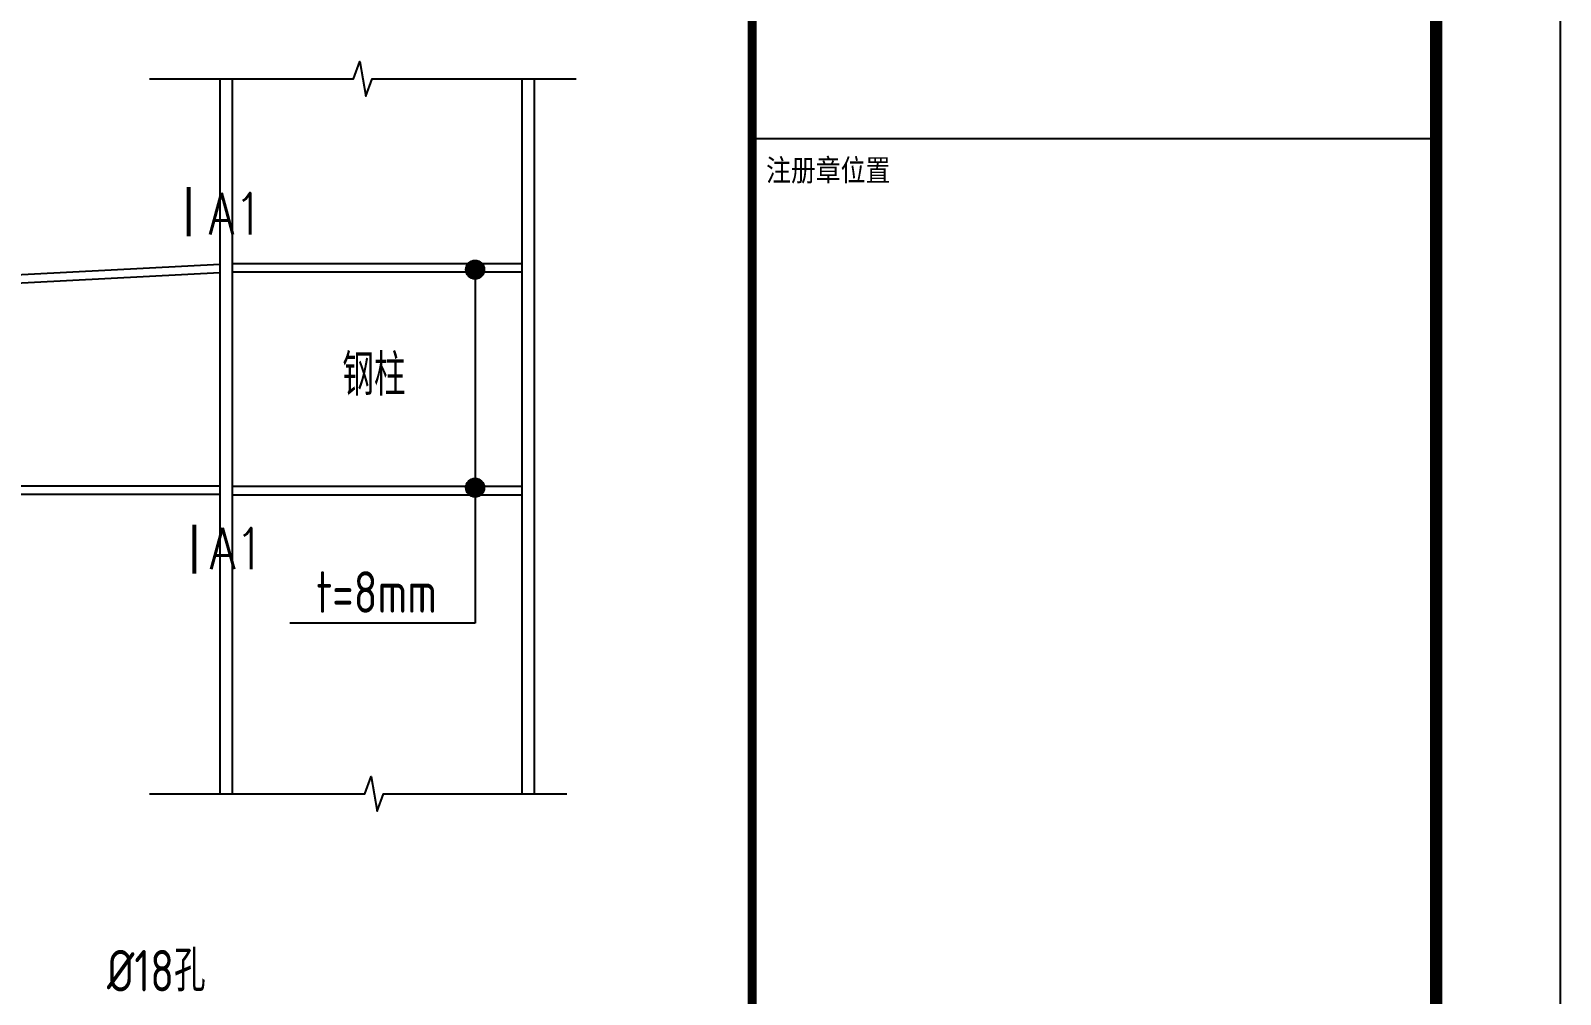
# Model space of a CAD drawing. Extents: x 9834882 to 10005569, y 1691670 to 2510806.
# Drawn here: x 9987114 to 10005569, y 1963813 to 1975445 of the extents above; entities that cross this region are included whole.
import ezdxf
from ezdxf.enums import TextEntityAlignment as Align

# ---------------------------------------------------------------- set-up
doc = ezdxf.new("R2010")
doc.units = 0
doc.header["$LTSCALE"] = 1000
doc.header["$MEASUREMENT"] = 0
doc.layers.get('0').update_dxf_attribs({"linetype": 'CONTINUOUS'})
for name, color, linetype in [('AXIS', 3, 'CONTINUOUS'), ('DIM_SYMB', 3, 'CONTINUOUS'), ('PP-PM-TK', 7, 'CONTINUOUS'), ('PUB_DIM', 3, 'CONTINUOUS'), ('PUB_TEXT', 7, 'CONTINUOUS'), ('PUB_TITLE', 4, 'CONTINUOUS'), ('柱', 2, 'CONTINUOUS'), ('梁', 4, 'CONTINUOUS')]:
    doc.layers.add(name, color=color, linetype=linetype)
doc.styles.add('DIM_FONT', font='SIMPLEX.shx', dxfattribs={"width": 0.8})
doc.styles.add('TQ', font='txt.shx', dxfattribs={"width": 0.8, "bigfont": 'hztxt.shx'})
doc.styles.add('TSSD_REIN', font='atssdeng.shx', dxfattribs={"width": 0.7, "bigfont": 'atssdchn.shx'})

# ---------------------------------------------------------------- blocks, each defined once
blk = doc.blocks.new('A2 TK 2019')
at = {"layer": 'PP-PM-TK', "color": 4}
blk.add_line((7035935, 2005667), (7041435, 2005667), dxfattribs=at)
at = {"layer": 'PP-PM-TK', "color": 4, "const_width": 70}
blk.add_lwpolyline([(7035935, 2015184), (7041435, 2015184), (7041435, 1975184), (7035935, 1975184)], close=True, dxfattribs=at)
at = {"layer": 'PUB_TEXT', "color": 2, "style": 'TQ'}
blk.add_text('注册章位置', height=200, dxfattribs=at).set_placement((7036047, 2005304))

msp = doc.modelspace()

# ---------------------------------------------------------------- hatches: boundary and pattern name
h = msp.add_hatch(color=256)
edge = h.paths.add_edge_path()
edge.add_arc((9992475.9, 1972560.1), 111.2, 0, 360)
h = msp.add_hatch(color=256)
edge = h.paths.add_edge_path()
edge.add_arc((9992475.9, 1969929.4), 111.2, 0, 360)

# ---------------------------------------------------------------- linework, layer by layer
for p, q in [((9992475.9, 1972634.3, 6.9), (9992475.9, 1968294.8, 6.9)), ((9992475.9, 1968294.8, 6.9), (9990240.2, 1968294.8, 6.9))]:
    msp.add_line(p, q)
for centre in [(9992475.9, 1972560.1, 6.9), (9992475.9, 1969929.4, 6.9)]:
    msp.add_circle(centre, 111.2)
at = {"layer": 'DIM_SYMB', "elevation": 6.9}
for points in [[(9988547.8, 1974863.4), (9991009.3, 1974863.4), (9991085.7, 1975073.4), (9991159.8, 1974653.4), (9991234.3, 1974863.4), (9993695.8, 1974863.4)], [(9988547.8, 1966233.8), (9991144.9, 1966233.8), (9991221.3, 1966443.8), (9991295.4, 1966023.8), (9991369.9, 1966233.8), (9993582.4, 1966233.8)]]:
    msp.add_lwpolyline(points, dxfattribs=at)
at = {"layer": 'PUB_DIM', "const_width": 50, "elevation": 6.9}
for points in [[(9989021.6, 1973555.9), (9989021.6, 1972962.6)], [(9989089.8, 1969484), (9989089.8, 1968890.7)]]:
    msp.add_lwpolyline(points, dxfattribs=at)
at = {"layer": 'PUB_TITLE'}
msp.add_lwpolyline([(9894118.7, 1926919.7), (10005568.7, 1926919.7), (10005568.7, 1989919.7), (9894118.7, 1989919.7)], close=True, dxfattribs=at)
at = {"layer": 'PUB_TITLE', "const_width": 150}
msp.add_lwpolyline([(9897868.7, 1928419.7), (10004068.7, 1928419.7), (10004068.7, 1988419.7), (9897868.7, 1988419.7)], close=True, dxfattribs=at)
at = {"layer": '柱', "color": 2}
for p, q in [((9989395.9, 1974863.4, 6.9), (9989395.9, 1966233.8, 6.9)), ((9989545.9, 1974863.4, 6.9), (9989545.9, 1966233.8, 6.9)), ((9993038.7, 1974863.4, 6.9), (9993038.7, 1966233.8, 6.9)), ((9993188.7, 1974863.4, 6.9), (9993188.7, 1966233.8, 6.9)), ((9989543.3, 1972533.9, 6.9), (9993036.1, 1972533.9, 6.9)), ((9989545.9, 1972634.3, 6.9), (9993038.7, 1972634.3, 6.9)), ((9989545.9, 1969947.6, 6.9), (9993038.7, 1969947.6, 6.9)), ((9989545.9, 1969842, 6.9), (9993038.7, 1969842, 6.9))]:
    msp.add_line(p, q, dxfattribs=at)
at = {"layer": '梁', "color": 5}
for p, q in [((9974395.9, 1971847.6, 6.9), (9989395.9, 1972626.5, 6.9)), ((9974395.9, 1971747.4, 6.9), (9989395.9, 1972526.3, 6.9)), ((9989395.9, 1969947.6, 6.9), (9974395.9, 1969947.6, 6.9)), ((9989395.9, 1969847.6, 6.9), (9974395.9, 1969847.6, 6.9))]:
    msp.add_line(p, q, dxfattribs=at)

# ---------------------------------------------------------------- block references
at = {"xscale": 1.5, "yscale": 1.5, "zscale": 1.5}
msp.add_blockref('A2 TK 2019', (-558084.2, -1034356), dxfattribs=at)

# ---------------------------------------------------------------- texts
at = {"layer": 'AXIS', "linetype": 'ByBlock', "style": 'TSSD_REIN', "width": 0.8}
msp.add_text('%%C18孔', height=500, dxfattribs=at).set_placement((9988034.8, 1963849.7, 6.9))
at = {"layer": 'PUB_DIM', "style": 'DIM_FONT', "width": 0.8}
for p in [(9989589.4, 1973235.5, 6.9), (9989601.9, 1969194.2, 6.9)]:
    msp.add_text('A1', height=500, dxfattribs=at).set_placement(p, align=Align.MIDDLE)
at = {"layer": 'PUB_TEXT', "style": 'TSSD_REIN', "width": 0.8}
for s, p in [('钢柱', (9990875.3, 1971040.2, 708.9)), ('t=8mm', (9990557.7, 1968419.5, 708.9))]:
    msp.add_text(s, height=500, dxfattribs=at).set_placement(p)

doc.saveas('drawing.dxf')
